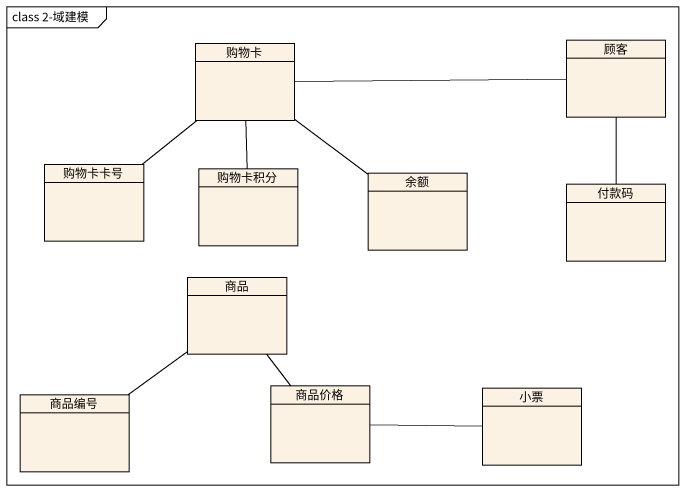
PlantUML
@startuml
mainframe class 2-域建模
hide circle
hide empty members
class 购物卡
class 顾客
class 购物卡卡号
class 购物卡积分
class 余额
class 付款码
class 商品
class 商品编号
class 商品价格
class 小票
购物卡 -- 购物卡卡号
购物卡 -- 购物卡积分
购物卡 -- 余额
顾客 -left- 购物卡
顾客 -- 付款码
商品 -- 商品编号
商品 -- 商品价格
小票 -left- 商品价格
@enduml
